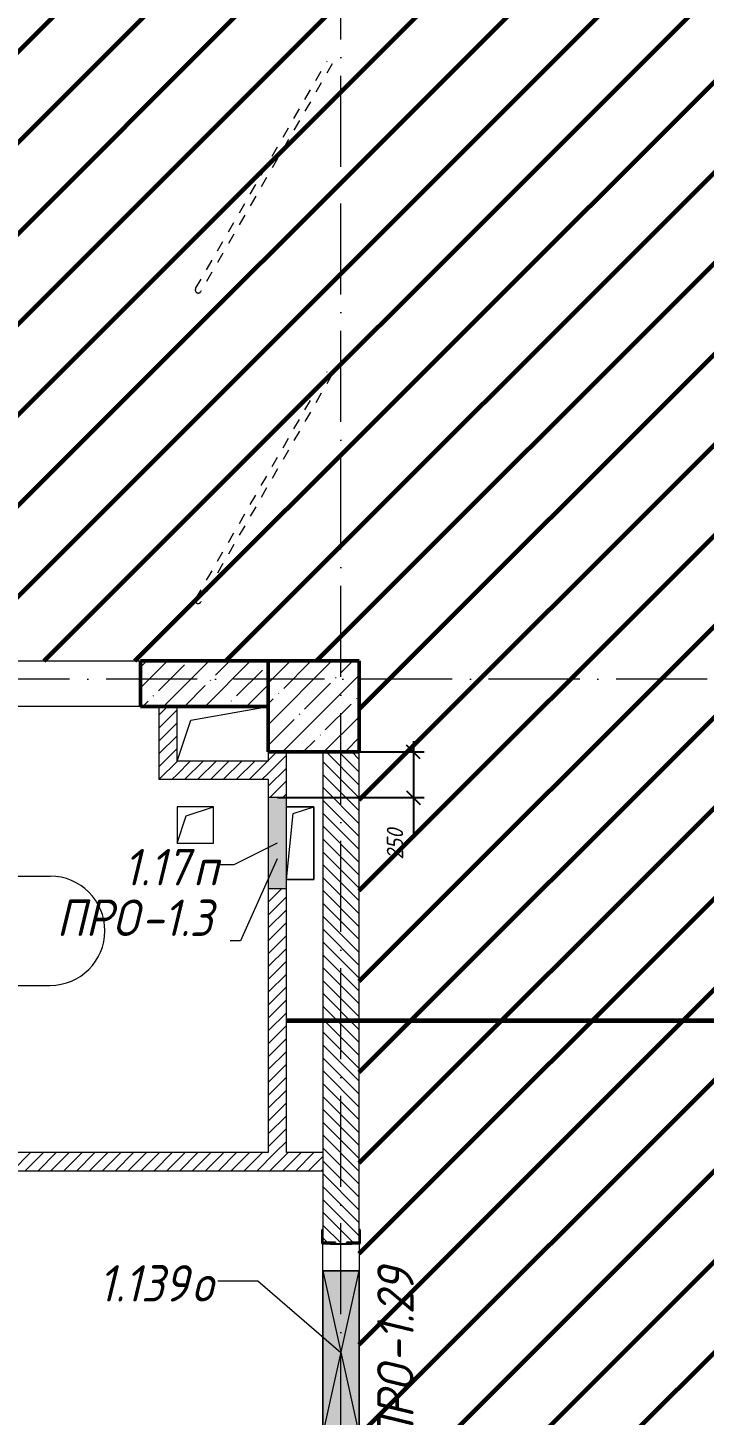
# Model space of a CAD drawing. Header units: millimetres. Extents: x -606178 to 312196, y -19338 to 632709.
# Drawn here: x -422101 to -418386, y 515333 to 522953 of the extents above; entities that cross this region are included whole.
import ezdxf

# ---------------------------------------------------------------- set-up
doc = ezdxf.new("R2010")
doc.units = ezdxf.units.MM
doc.linetypes.add('200_ШТРИХ_ш0_6_п0_6_', pattern=[120, 60, -60])
doc.linetypes.add('50_200_ШТРИХ_1Т_ш5_п1_п1_', pattern=[700, 500, -100, 0, -100])
for name, color, linetype, lineweight in [('6.4.1) Окр пт с инж. ПТ2.16', 3, 'Continuous', 60), ('A-____-____-DIMS', 7, 'Continuous', 9), ('A-DETL-____-OTLN-7', 7, '200_ШТРИХ_ш0_6_п0_6_', 9), ('A-DETL-GENF-OTLN', 7, 'Continuous', 9), ('A-FLOR-____-OTLN', 7, 'Continuous', 9), ('A-GENM-____-IDEN', 7, 'Continuous', 9), ('A-GENM-____-MCUT', 7, 'Continuous', 25), ('A-GENM-____-OTLN', 7, 'Continuous', 9), ('A-GENM-____-OTLN-1', 7, 'Continuous', 25), ('A-GLAZ-____-IDEN', 7, 'Continuous', 9), ('A-GLAZ-____-OTLN', 7, 'Continuous', 9), ('A-WALL-____-MCUT', 7, 'Continuous', 13), ('A-WALL-____-MCUT-2', 7, 'Continuous', 50), ('A-WALL-____-OTLN', 7, 'Continuous', 9), ('A-WALL-____-PATT-1', 7, 'Continuous', 9), ('A-WALL-FNSH-MCUT-1', 7, 'Continuous', 9), ('I-WALL-____-OTLN', 7, 'Continuous', 9), ('S-COLS-____-MCUT', 7, 'Continuous', 50), ('S-COLS-____-OTLN', 7, 'Continuous', 9), ('S-GRID-____-OTLN-1', 7, '50_200_ШТРИХ_1Т_ш5_п1_п1_', 9)]:
    doc.layers.add(name, color=color, linetype=linetype, lineweight=lineweight)
doc.layers.add('A-AREA-IDEN-1', color=7, linetype='Continuous', lineweight=9, true_color=0x000000)
doc.styles.add('ISOCPEUR_I_11', font='isocpeui.ttf', dxfattribs={"width": 0.9, "height": 200})
doc.styles.add('ISOCPEUR_I_7', font='isocpeui.ttf', dxfattribs={"width": 0.9, "height": 90})
doc.dimstyles.new('ISO-1_8_0_9К_СРЕДНИЙ_Кладочные_1', dxfattribs={"dimscale": 304.8, "dimtxt": 89.638306, "dimasz": 0.246063, "dimexe": 0.19685, "dimexo": 0, "dimgap": 0, "dimtad": 1, "dimdec": 3, "dimrnd": 0.001, "dimdsep": 46, "dimtxsty": 'ISOCPEUR_I_7', "dimblk1": 'OBLIQUE', "dimblk2": 'OBLIQUE', "dimsah": 1, "dimcen": 0.09, "dimdle": 0.19685, "dimazin": 0, "dimtfac": 1, "dimtdec": 4, "dimtix": 1, "dimtmove": 0, "dimatfit": 3, "dimfxl": 1, "dimtvp": 1, "dimtolj": 1, "dimtzin": 0, "dimarcsym": 2})
pattern_1 = [(45, (-425830.77, 451794.26), (-35.35534, 35.35534), [])]

# ---------------------------------------------------------------- blocks, each defined once
blk = doc.blocks.new('BSC_Колонна _Прямоугольная - 500х500-V28-АР1_План отверстий 1 этажа в осях 1-64_Ю-ЯЯ')
at = {"layer": 'S-COLS-____-OTLN'}
h = blk.add_hatch(dxfattribs=at)
h.set_pattern_fill('FP_34', color=256, style=0, pattern_type=2)
h.set_pattern_definition([(45, (-5300, -67431.04), (-114.04925, 114.04925), []), (45, (-5185.95, -67431.04), (-114.04925, 114.04925), [201.613, -40.323, 3.353, -36.97])])
h.paths.add_polyline_path([(-250, -250), (250, -250), (250, 250), (-250, 250)], flags=0)
at = {"layer": 'S-COLS-____-MCUT'}
for p, q in [((250, 250), (-250, 250)), ((-250, 250), (-250, -250)), ((250, -250), (250, 250)), ((-250, -250), (250, -250))]:
    blk.add_line(p, q, dxfattribs=at)
blk = doc.blocks.new('154_Стойка_СКБ_Уголок - СМ-2530_200-28213945-АР1_План отверстий 1 этажа в осях 1-64_Ю-ЯЯ')
at = {"layer": 'A-GENM-____-MCUT'}
for p, q in [((125, 156), (125, 81)), ((200, 156), (125, 156)), ((200, 150), (200, 156)), ((125, 81), (131, 81)), ((131, 81), (131, 150)), ((131, 150), (200, 150)), ((131, 19), (125, 19)), ((125, 19), (125, -56)), ((131, -50), (131, 19)), ((125, -56), (200, -56)), ((200, -50), (131, -50)), ((200, -56), (200, -50))]:
    blk.add_line(p, q, dxfattribs=at)
blk = doc.blocks.new('Стойка_Влож_Полоса боковая - Полоса-28213942-АР1_План отверстий 1 этажа в осях 1-64_Ю-ЯЯ')
at = {"layer": 'A-GENM-____-OTLN'}
for p, q in [((-5, 60), (0, 60)), ((-5, -60), (-5, 60)), ((0, 31), (0, -31)), ((0, -60), (-5, -60))]:
    blk.add_line(p, q, dxfattribs=at)
blk = doc.blocks.new('AR_Отверстие Ниша - Лючок-32401620-АР1_План отверстий 1 этажа в осях 1-64_Ю-ЯЯ')
at = {"layer": 'A-GLAZ-____-OTLN'}
blk.add_hatch(color=256, dxfattribs=at).paths.add_polyline_path([(250, -50), (250, 50), (-250, 50), (-250, -50), (27.8, -50)], flags=0)
for p, q in [((250, 50), (-250, 50)), ((-250, 50), (-250, -50)), ((250, -50), (250, 50)), ((-250, -50), (250, -50))]:
    blk.add_line(p, q, dxfattribs=at)
blk = doc.blocks.new('AR_Отверстие прямоугольное _в плите_ - AR_Отверстие прямоугольное _в плите_-V190-АР1_План отверстий 1 этажа в осях 1-64_Ю-ЯЯ')
at = {"layer": 'A-GENM-____-OTLN'}
for p, q in [((75, 200), (-75, 200)), ((-75, -200), (-37.5, 162.5)), ((-37.5, 162.5), (75, 200)), ((75, -200), (75, 200)), ((-75, -200), (75, -200))]:
    blk.add_line(p, q, dxfattribs=at)
blk = doc.blocks.new('AR_Отверстие прямоугольное _в плите_ - AR_Отверстие прямоугольное _в плите_-30459597-АР1_План отверстий 1 этажа в осях 1-64_Ю-ЯЯ')
at = {"layer": 'A-GENM-____-OTLN'}
for p, q in [((100, 100), (-100, 100)), ((-100, 100), (-100, -100)), ((-50, 50), (100, 100)), ((100, -100), (100, 100)), ((-100, -100), (-50, 50)), ((-100, -100), (100, -100))]:
    blk.add_line(p, q, dxfattribs=at)
blk = doc.blocks.new('AR_Отверстие прямоугольное _в плите_ - AR_Отверстие прямоугольное _в плите_-V244-АР1_План отверстий 1 этажа в осях 1-64_Ю-ЯЯ')
at = {"layer": 'A-GENM-____-OTLN'}
for p, q in [((250, 150), (-250, 150)), ((-175, 75), (250, 150)), ((-249.9, -149.7), (-175, 75))]:
    blk.add_line(p, q, dxfattribs=at)
blk = doc.blocks.new('AR_Отверстие прямоугольное _в стене_ - AR_Отверстие прямоугольное _в стене__ОВ-36659117-АР1_План отверстий 1 этажа в осях 1-64_Ю-ЯЯ')
at = {"layer": 'A-GLAZ-____-OTLN'}
blk.add_hatch(color=256, dxfattribs=at).paths.add_polyline_path([(-450, -100), (450, -100), (450, 100), (-450, 100)], flags=0)
at = {"layer": 'A-DETL-GENF-OTLN'}
for p, q in [((-450, -100), (-450, 100)), ((-450, 100), (450, 100)), ((450, 100), (-450, -100)), ((-450, 100), (450, -100)), ((450, 100), (-450, 100)), ((-450, 100), (-450, -100)), ((450, 100), (450, -100)), ((450, -100), (450, 100)), ((450, -100), (-450, -100)), ((-450, -100), (450, -100))]:
    blk.add_line(p, q, dxfattribs=at)
blk = doc.blocks.new('_Oblique')
at = {"color": 0, "linetype": 'ByBlock', "lineweight": -2}
blk.add_line((-0.5, -0.5), (0.5, 0.5), dxfattribs=at)
blk = doc.blocks.new('*D4433')
at = {"layer": 'A-____-____-DIMS', "color": 0, "lineweight": -2, "transparency": 16777216}
for p, q in [((-419983.3, 519035.3), (-419983.3, 518725.3)), ((-420680.8, 518975.3), (-419923.3, 518975.3)), ((-420728.7, 518725.3), (-419923.3, 518725.3)), ((-419983.3, 518725.3), (-419983.3, 518529.2))]:
    blk.add_line(p, q, dxfattribs=at)
at = {"layer": 'Defpoints', "color": 0, "transparency": 16777216}
for p in [(-420680.8, 518975.3), (-420728.7, 518725.3), (-419983.3, 518725.3)]:
    blk.add_point(p, dxfattribs=at)
at = {"layer": 'A-____-____-DIMS', "color": 0, "lineweight": -2, "transparency": 16777216, "xscale": 75, "yscale": 75, "zscale": 75}
for p, rotation in [((-419983.3, 518975.3), 90), ((-419983.3, 518725.3), 270)]:
    blk.add_blockref('_Oblique', p, dxfattribs=dict(at, rotation=rotation))
at = {"layer": 'A-____-____-DIMS', "color": 0, "transparency": 16777216, "insert": (-420129.4, 518384.4), "char_height": 90, "width": 409.578, "attachment_point": 1, "rotation": 90, "line_spacing_factor": 1.149209, "style": 'ISOCPEUR_I_7'}
blk.add_mtext('\\A1;250', dxfattribs=at)
blk = doc.blocks.new('AAR_СКБ_Марка_помещения_1_5 ммп - Номер _ Площадь-27962135-АИ_План этажа_Стены_1')
at = {"layer": 'A-AREA-IDEN-1'}
for p, q in [((-2.987, 3), (3.013, 3)), ((-2.987, 0), (3.013, 0))]:
    blk.add_line(p, q, dxfattribs=at)
for centre, start, end in [((-2.987, 1.5), 90, 270), ((3.013, 1.5), 270, 90)]:
    blk.add_arc(centre, 1.5, start, end, dxfattribs=at)

msp = doc.modelspace()

# ---------------------------------------------------------------- hatches: boundary and pattern name
at = {"layer": '6.4.1) Окр пт с инж. ПТ2.16'}
h = msp.add_hatch(dxfattribs=at)
h.set_pattern_fill('ANSI31', color=256, scale=111)
h.paths.add_polyline_path([(-396780.7712, 517495.3011), (-396780.7712, 518975.3011), (-397180.7712, 518975.3011), (-397180.7712, 519225.3011), (-397380.7712, 519225.3011), (-397380.7712, 519325.3011), (-400130.7712, 519325.3011), (-400730.7712, 519325.3011), (-401230.7712, 519325.3011), (-401780.7712, 519325.3011), (-402130.7712, 519325.3011), (-402130.7712, 518975.3011), (-402730.7712, 518975.3011), (-407630.7712, 518975.3011), (-408130.7712, 518975.3011), (-412330.7712, 518975.3011), (-412830.7712, 518975.3011), (-415930.7712, 518975.3011), (-416430.7712, 518975.3011), (-416430.7712, 519475.3011), (-416130.7712, 519475.3011), (-416130.7712, 525825.3011), (-416430.7712, 525825.3011), (-416430.7712, 526125.3011), (-420280.7712, 526125.3011), (-420280.7712, 524825.3011), (-420780.7712, 524825.3011), (-420780.7712, 525675.3011), (-421180.7712, 525675.3011), (-421180.7712, 525775.3011), (-421180.7712, 525825.3011), (-421180.7712, 526225.3011), (-421180.7712, 526531.3011), (-421186.7712, 526531.3011), (-421186.7712, 527079.3011), (-421181.4084, 527281.3011), (-421186.7712, 527281.3011), (-421186.7712, 527729.3011), (-421185.0815, 527925.3011), (-421330.7712, 527925.3011), (-421380.7712, 527925.3011), (-422080.7712, 527925.3011), (-422130.7712, 527925.3011), (-422230.7712, 527925.3011), (-422280.7712, 527925.3011), (-422980.7712, 527925.3011), (-422980.7712, 527825.3011), (-423180.7712, 527825.3011), (-423180.7712, 527700.3011), (-423174.7712, 527700.3011), (-423174.7712, 527625.3011), (-423180.7712, 527625.3011), (-423180.7712, 526475.3011), (-423174.7712, 526475.3011), (-423174.7712, 526400.3011), (-423180.7712, 526350.3011), (-423174.7712, 526350.3011), (-423174.7712, 526275.3011), (-423180.7712, 526275.3011), (-423180.7712, 525550.3011), (-423180.7712, 525275.3011), (-423174.7712, 525275.3011), (-423174.7712, 525200.3011), (-423180.7712, 524805.3011), (-423180.7712, 524705.3011), (-423180.7712, 519595.3011), (-423180.7712, 519475.3011), (-422630.7712, 519475.3011), (-421480.7712, 519475.3011), (-420780.7712, 519475.3011), (-420280.7712, 519475.3011), (-420280.7712, 518975.3011), (-420280.7712, 516350.3011), (-420274.7712, 516350.3011), (-420274.7712, 516275.3011), (-420280.7712, 516275.3011), (-420280.7712, 516125.3011), (-420280.7712, 515225.3011), (-420280.7712, 514575.3011), (-420274.7712, 514575.3011), (-420274.7712, 514500.3011), (-420280.7712, 513825.3011), (-420030.7712, 513825.3011), (-418430.7712, 513825.3011), (-418230.7712, 513825.3011), (-418230.7712, 514975.3011), (-417980.7712, 514975.3011), (-416880.7712, 514975.3011), (-416480.7712, 514975.3011), (-415380.7712, 514975.3011), (-414580.7712, 514975.3011), (-412980.7712, 514975.3011), (-412530.7712, 514975.3011), (-411925.7712, 514975.3011), (-411925.7712, 514981.3011), (-411850.7712, 514981.3011), (-411850.7712, 514975.3011), (-410850.7712, 514975.3011), (-410850.7712, 514981.3011), (-410775.7712, 514981.3011), (-409555.7712, 514975.3011), (-409555.7712, 514981.3011), (-409480.7712, 514981.3011), (-408330.7712, 514975.3011), (-408330.7712, 514981.3011), (-408255.7712, 514981.3011), (-408130.7712, 514975.3011), (-407630.7712, 514975.3011), (-406905.7712, 514975.3011), (-406905.7712, 514981.3011), (-406830.7712, 514981.3011), (-406480.7712, 514975.3011), (-405630.7712, 514975.3011), (-405130.7712, 514975.3011), (-404630.7712, 514975.3011), (-402775.7712, 514975.3011), (-402775.7712, 514981.3011), (-402700.7712, 514981.3011), (-402700.7712, 514935.3011), (-402695.7712, 514935.3011), (-402695.7712, 514815.3011), (-402700.119, 514775.3011), (-401800.7712, 514775.3011), (-401800.7712, 514815.3011), (-401805.7712, 514815.3011), (-401805.7712, 514935.3011), (-401800.7712, 514981.3011), (-401725.7712, 514981.3011), (-400955.7712, 514975.3011), (-400955.7712, 514981.3011), (-400880.7712, 514981.3011), (-400180.7712, 514975.3011), (-400180.7712, 514981.3011), (-400105.7712, 514981.3011), (-400005.7712, 514975.3011), (-400005.7712, 514981.3011), (-399930.7712, 514981.3011), (-399930.7712, 514975.3011), (-399230.7712, 514975.3011), (-399230.7712, 514981.3011), (-399130.7712, 514981.3011), (-399130.7712, 514975.3011), (-398605.7712, 514975.3011), (-398605.7712, 514981.3011), (-398530.7712, 514981.3011), (-398300.7712, 514975.3011), (-397900.7712, 514975.3011), (-397830.7712, 514975.3011), (-397830.7712, 514981.3011), (-397755.7712, 514981.3011), (-397655.7712, 514975.3011), (-397655.7712, 514981.3011), (-397580.7712, 514981.3011), (-397580.7712, 514975.3011), (-397330.7712, 514975.3011), (-397030.7712, 514975.3011), (-396880.7712, 514975.3011), (-396880.7712, 514981.3011), (-396780.7712, 514981.3011), (-396780.7712, 515075.3011), (-396780.7712, 515675.3011), (-396780.7712, 516595.3011)])
at = {"layer": 'A-WALL-____-PATT-1'}
h = msp.add_hatch(dxfattribs=at)
h.set_pattern_fill('FP_13', color=256, style=0, pattern_type=2)
h.set_pattern_definition([(45, (-425830.77, 451794.26), (-114.04925, 114.04925), []), (45, (-425716.72, 451794.26), (-114.04925, 114.04925), [201.612, -40.322, 3.353, -36.97])])
h.paths.add_polyline_path([(-420780.7712, 519225.3011), (-420780.7712, 519475.3011), (-421480.7712, 519475.3011), (-421480.7712, 519225.3011)], flags=0)
h.paths.add_polyline_path([(-422630.7712, 519225.3011), (-422630.7712, 519475.3011), (-427780.7712, 519475.3011), (-427780.7712, 519225.3011), (-425846.1799, 519225.3011)], flags=0)
h = msp.add_hatch(dxfattribs=at)
h.set_pattern_fill('FP_5', color=256, style=0, pattern_type=2)
h.set_pattern_definition(pattern_1)
h.paths.add_polyline_path([(-421280.7712, 518825.3011), (-421280.7712, 519224.9536), (-421380.7712, 519224.9536), (-421380.7712, 518825.3011)], flags=0)
h = msp.add_hatch(dxfattribs=at)
h.set_pattern_fill('FP_5', color=256, style=0, pattern_type=2)
h.set_pattern_definition(pattern_1)
h.paths.add_polyline_path([(-420780.7712, 518825.3011), (-420780.7712, 518925.3011), (-421280.7712, 518925.3011), (-421280.7712, 518825.3011)], flags=0)
h = msp.add_hatch(dxfattribs=at)
h.set_pattern_fill('FP_5', color=256, style=0, pattern_type=2)
h.set_pattern_definition(pattern_1)
h.paths.add_polyline_path([(-420780.7712, 516775.3011), (-420680.7712, 516775.3011), (-420680.7712, 518225.3011), (-420780.7712, 518225.3011)], flags=0)
h.paths.add_polyline_path([(-420680.7712, 518725.3011), (-420680.7712, 518975.3011), (-420780.7712, 518975.3011), (-420780.7712, 518725.3011), (-420775.8931, 518725.3011)], flags=0)
h = msp.add_hatch(dxfattribs=at)
h.set_pattern_fill('FP_6', color=256, style=0, pattern_type=2)
h.set_pattern_definition([(135, (-425830.77, 451794.26), (-35.35534, -35.35534), [])])
h.paths.add_polyline_path([(-420349.7712, 513825.3011), (-420280.7712, 513825.3011), (-420280.7712, 514569.3011), (-420349.7712, 514569.3011), (-420349.7712, 514575.3011), (-420411.7712, 514575.3011), (-420411.7712, 514569.3011), (-420480.7712, 514569.3011), (-420480.7712, 513825.3011)], flags=0)
h.paths.add_polyline_path([(-420349.7712, 516275.3011), (-420349.7712, 516281.3011), (-420280.7712, 516281.3011), (-420280.7712, 518975.3011), (-420480.7712, 518975.3011), (-420480.7712, 516281.3011), (-420411.7712, 516281.3011), (-420411.7712, 516275.3011)], flags=0)
h = msp.add_hatch(dxfattribs=at)
h.set_pattern_fill('FP_5', color=256, style=0, pattern_type=2)
h.set_pattern_definition(pattern_1)
h.paths.add_polyline_path([(-420480.7712, 516675.3011), (-420480.7712, 516775.3011), (-422480.7712, 516775.3011), (-422480.7712, 516675.3011), (-422311.1786, 516675.3011)], flags=0)
h.paths.add_polyline_path([(-422530.7712, 516675.3011), (-422530.7712, 516678.3011), (-422483.7712, 516678.3011), (-422483.7712, 516772.3011), (-422530.7712, 516772.3011), (-422530.7712, 516775.3011), (-424830.7712, 516775.3011), (-424830.7712, 516675.3011)], flags=0)

# ---------------------------------------------------------------- linework, layer by layer
at = {"layer": '6.4.1) Окр пт с инж. ПТ2.16', "color": 1}
msp.add_lwpolyline([(-420680.7712, 517500.3011), (-401066.5359, 517500.3011), (-401066.5359, 519325.3011)], dxfattribs=at)
at = {"layer": 'A-DETL-____-OTLN-7'}
for p, q in [((-421178.7712, 521519.7604), (-420456.7712, 522770.3011)), ((-420429.0584, 522754.3011), (-421151.0584, 521503.7604)), ((-421178.7712, 519814.7604), (-420456.7712, 521065.3011)), ((-420429.0584, 521049.3011), (-421151.0584, 519798.7604))]:
    msp.add_line(p, q, dxfattribs=at)
for centre in [(-421164.9148, 521511.7604), (-421164.9148, 519806.7604)]:
    msp.add_arc(centre, 16, 150, 330, dxfattribs=at)
at = {"layer": 'A-FLOR-____-OTLN'}
for p, q in [((-421280.7712, 519224.9536), (-420780.7712, 519224.9536)), ((-420680.7712, 518674.9536), (-420530.7712, 518674.9536)), ((-420530.7712, 518674.9536), (-420530.7712, 518274.9536)), ((-420530.7712, 518274.9536), (-420680.7712, 518274.9536))]:
    msp.add_line(p, q, dxfattribs=at)
at = {"layer": 'A-GENM-____-IDEN'}
for p, q in [((-420730.7712, 518388.3773), (-420932.5958, 517937.6042)), ((-420932.5958, 517937.6042), (-420989.3167, 517937.6042))]:
    msp.add_line(p, q, dxfattribs=at)
at = {"layer": 'A-GLAZ-____-IDEN'}
for p, q in [((-420730.7712, 518475.3011), (-420969.7856, 518355.3011)), ((-420969.7856, 518355.3011), (-421049.2543, 518355.3011)), ((-420837.8591, 516069.6709), (-421056.735, 516069.6709)), ((-420380.7712, 515675.3011), (-420837.8591, 516069.6709))]:
    msp.add_line(p, q, dxfattribs=at)
at = {"layer": 'A-WALL-____-MCUT'}
for p, q in [((-420480.7712, 518975.3011), (-420480.7712, 516350.3011)), ((-420280.7712, 516350.3011), (-420280.7712, 518975.3011))]:
    msp.add_line(p, q, dxfattribs=at)
at = {"layer": 'A-WALL-____-MCUT-2'}
for p, q in [((-420780.7712, 519475.3011), (-421480.7712, 519475.3011)), ((-421480.7712, 519475.3011), (-421480.7712, 519225.3011)), ((-421480.7712, 519225.3011), (-420780.7712, 519225.3011))]:
    msp.add_line(p, q, dxfattribs=at)
at = {"layer": 'A-WALL-____-OTLN'}
for p, q in [((-422630.7712, 519475.3011), (-421480.7712, 519475.3011)), ((-421480.7712, 519225.3011), (-422630.7712, 519225.3011))]:
    msp.add_line(p, q, dxfattribs=at)
at = {"layer": 'A-WALL-FNSH-MCUT-1'}
for p, q in [((-421380.7712, 519224.9536), (-421380.7712, 518825.3011)), ((-421280.7712, 519224.9536), (-421380.7712, 519224.9536)), ((-421280.7712, 518925.3011), (-421280.7712, 519224.9536)), ((-420780.7712, 518925.3011), (-421280.7712, 518925.3011)), ((-420780.7712, 518975.3011), (-420780.7712, 518925.3011)), ((-420680.7712, 518725.3011), (-420680.7712, 518975.3011)), ((-421380.7712, 518825.3011), (-420780.7712, 518825.3011)), ((-420780.7712, 518825.3011), (-420780.7712, 518725.3011)), ((-420780.7712, 518225.3011), (-420780.7712, 516775.3011)), ((-420680.7712, 516775.3011), (-420680.7712, 518225.3011)), ((-420780.7712, 516775.3011), (-422480.7712, 516775.3011)), ((-420480.7712, 516775.3011), (-420680.7712, 516775.3011)), ((-422480.7712, 516675.3011), (-420480.7712, 516675.3011))]:
    msp.add_line(p, q, dxfattribs=at)
at = {"layer": 'I-WALL-____-OTLN'}
for p, q in [((-420480.7712, 516125.3011), (-420480.7712, 516275.3011)), ((-420280.7712, 516275.3011), (-420280.7712, 516125.3011))]:
    msp.add_line(p, q, dxfattribs=at)
at = {"layer": 'S-GRID-____-OTLN-1'}
for p, q in [((-420380.7712, 504685.847), (-420380.7712, 542687.1106)), ((-321756.3646, 519375.3011), (-430499.5414, 519375.3011))]:
    msp.add_line(p, q, dxfattribs=at)

# ---------------------------------------------------------------- block references
at = {"layer": 'A-AREA-IDEN-1', "xscale": 199.9999999999999, "yscale": 199.9999999999999, "zscale": 199.9999999999999}
msp.add_blockref('AAR_СКБ_Марка_помещения_1_5 ммп - Номер _ Площадь-27962135-АИ_План этажа_Стены_1', (-422579.8671, 517693.4828), dxfattribs=at)
at = {"layer": 'A-GENM-____-OTLN'}
for name, p in [('AR_Отверстие прямоугольное _в плите_ - AR_Отверстие прямоугольное _в плите_-V244-АР1_План отверстий 1 этажа в осях 1-64_Ю-ЯЯ', (-421030.7712, 519074.9536)), ('AR_Отверстие прямоугольное _в плите_ - AR_Отверстие прямоугольное _в плите_-30459597-АР1_План отверстий 1 этажа в осях 1-64_Ю-ЯЯ', (-421180.7712, 518574.9536)), ('AR_Отверстие прямоугольное _в плите_ - AR_Отверстие прямоугольное _в плите_-V190-АР1_План отверстий 1 этажа в осях 1-64_Ю-ЯЯ', (-420605.7712, 518474.9536))]:
    msp.add_blockref(name, p, dxfattribs=at)
at = {"layer": 'A-GENM-____-OTLN', "rotation": 89.99999999999991}
msp.add_blockref('Стойка_Влож_Полоса боковая - Полоса-28213942-АР1_План отверстий 1 этажа в осях 1-64_Ю-ЯЯ', (-420380.7712, 516275.3011), dxfattribs=at)
at = {"layer": 'A-GENM-____-OTLN-1', "rotation": 89.99999999999991}
msp.add_blockref('154_Стойка_СКБ_Уголок - СМ-2530_200-28213945-АР1_План отверстий 1 этажа в осях 1-64_Ю-ЯЯ', (-420330.7712, 516150.3011), dxfattribs=at)
at = {"layer": 'A-GLAZ-____-OTLN'}
for name, p, rotation in [('AR_Отверстие Ниша - Лючок-32401620-АР1_План отверстий 1 этажа в осях 1-64_Ю-ЯЯ', (-420730.7712, 518475.3011), 269.9999999999999), ('AR_Отверстие прямоугольное _в стене_ - AR_Отверстие прямоугольное _в стене__ОВ-36659117-АР1_План отверстий 1 этажа в осях 1-64_Ю-ЯЯ', (-420380.7712, 515675.3011), 89.99999999999991)]:
    msp.add_blockref(name, p, dxfattribs=dict(at, rotation=rotation))
at = {"layer": 'S-COLS-____-OTLN'}
msp.add_blockref('BSC_Колонна _Прямоугольная - 500х500-V28-АР1_План отверстий 1 этажа в осях 1-64_Ю-ЯЯ', (-420530.7712, 519225.3011), dxfattribs=at)

# ---------------------------------------------------------------- texts
at = {"layer": 'A-GENM-____-IDEN', "char_height": 200, "attachment_point": 1, "style": 'ISOCPEUR_I_11'}
for s, insert, width in [('ПРО', (-421942.1734, 518164.7204), 562.784625), ('-1.3', (-421477.8296, 518164.7204), 505.063125)]:
    msp.add_mtext(s, dxfattribs=dict(at, insert=insert, width=width))
at = {"layer": 'A-GENM-____-IDEN', "char_height": 200, "attachment_point": 1, "rotation": 90, "style": 'ISOCPEUR_I_11'}
for s, insert, width in [('-1.29', (-420181.7542, 515621.5382), 663.79725), ('ПРО', (-420181.7542, 515157.1945), 562.784625)]:
    msp.add_mtext(s, dxfattribs=dict(at, insert=insert, width=width))
at = {"layer": 'A-GLAZ-____-IDEN', "char_height": 200, "attachment_point": 1, "style": 'ISOCPEUR_I_11'}
for s, insert, width in [('1.17', (-421573.613, 518442.9157), 461.772), ('\\fISOCPEUR|b0|i1|c204|p34|;\\W.9;п', (-421192.613, 518442.9157), 158.734125), ('1.139', (-421711.5882, 516157.2855), 620.506125), ('\\fISOCPEUR|b0|i1|c204|p34|;\\W.9;о', (-421199.6195, 516157.2855), 158.734125)]:
    msp.add_mtext(s, dxfattribs=dict(at, insert=insert, width=width))

# ---------------------------------------------------------------- dimensions: what is measured, and where the dimension line sits
at = {"layer": 'A-____-____-DIMS'}
dim = msp.add_linear_dim(base=(-419983.3388, 518725.3011), p1=(-420680.7712, 518975.3011), p2=(-420728.7445, 518725.3011), angle=90, dimstyle='ISO-1_8_0_9К_СРЕДНИЙ_Кладочные_1', override={"dimpost": '<>', "dimfxl": 254.561261}, dxfattribs=at)
dim.commit()
dim.dimension.update_dxf_attribs({"geometry": '*D4433', "text_midpoint": (-420069.3707, 518529.1651), "dimtype": 160, "text_rotation": 90})

doc.saveas('drawing.dxf')
